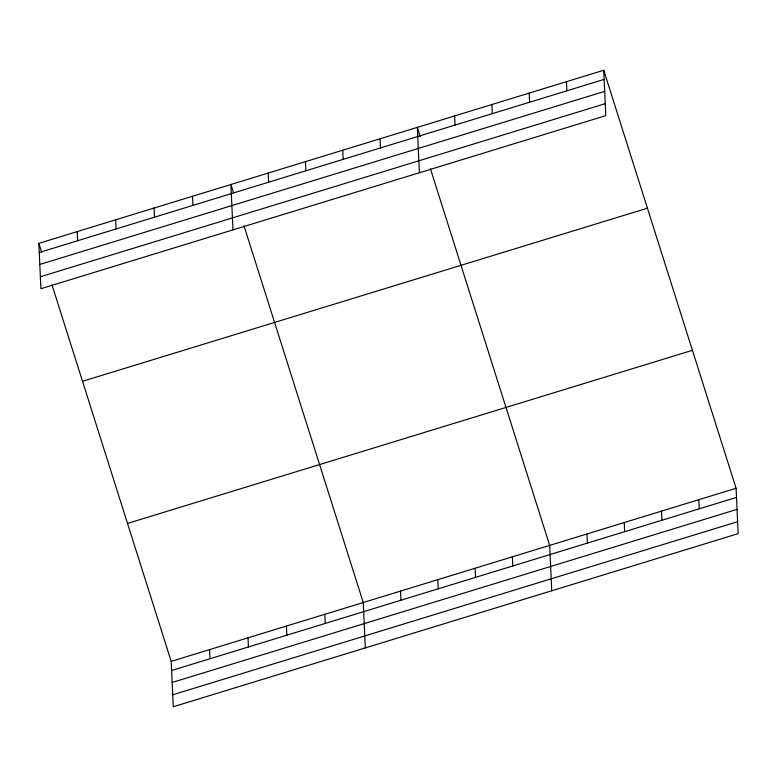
<?xml version="1.0" encoding="UTF-8"?>
<svg xmlns="http://www.w3.org/2000/svg" width="777" height="777" viewBox="0 0 777 777"><rect width="100%" height="100%" fill="white"/><g stroke="black" fill="none" stroke-linecap="round" stroke-linejoin="round"><path stroke-width="1.17" d="M603.748 70.251L605.807 115.627L40.909 288.733L38.85 243.347L603.748 70.251L736.091 488.267L738.15 533.653L173.252 706.749L171.193 661.373L51.952 284.732M39.268 252.486L604.156 79.38M39.812 264.442L604.7 91.346M40.365 276.767L605.264 103.671M82.527 381.293L647.416 208.197M127.525 523.426L692.414 350.32M171.193 661.373L736.091 488.267M171.61 670.502L736.509 497.406M172.154 682.468L737.043 509.362M172.717 694.793L737.606 521.688M420.24 136.567L417.327 127.37L419.386 172.756M430.429 168.755L549.679 545.396L551.738 590.773M233.459 192.541L230.915 184.499L232.974 229.875M244.017 225.884L363.257 602.515L365.316 647.901M38.85 243.347L41.764 252.544M698.805 499.698L699.222 508.828M661.518 511.12L661.936 520.25M624.242 522.542L624.659 531.672M566.462 81.672L566.88 90.802M586.956 533.964L587.373 543.104M529.176 93.094L529.593 102.234M491.899 104.526L492.307 113.656M512.393 556.818L512.81 565.947M454.613 115.948L455.031 125.078M475.106 568.24L475.524 577.379M437.83 579.661L438.238 588.801M380.05 138.792L380.458 147.931M400.543 591.093L400.961 600.223M342.764 150.223L343.181 159.353M305.478 161.645L305.895 170.775M324.844 614.286L325.262 623.416M268.201 173.067L268.609 182.206M286.431 626.058L286.849 635.188M248.018 637.83L248.436 646.959M192.502 196.27L192.919 205.4M209.605 649.601L210.023 658.731M154.089 208.032L154.506 217.171M115.676 219.804L116.094 228.943M77.263 231.575L77.681 240.715"/></g></svg>
